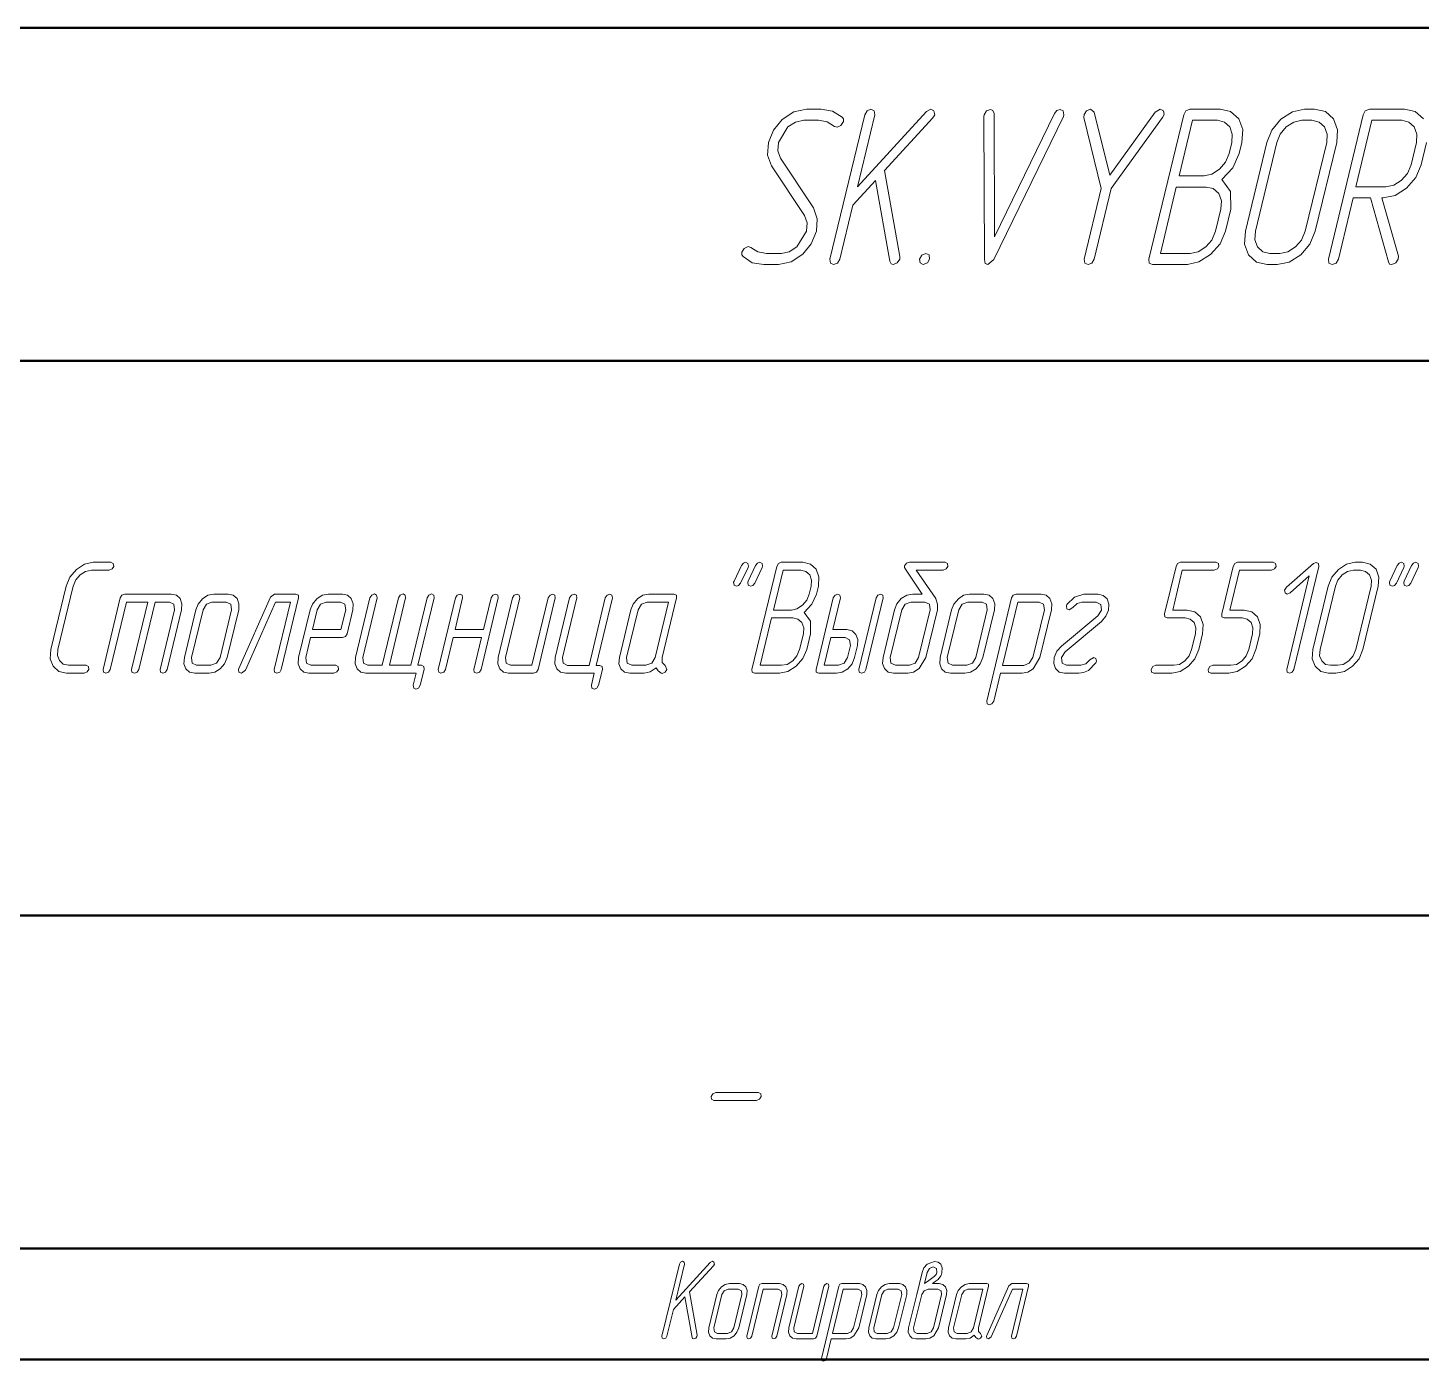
# Model space of a CAD drawing. Extents: x 0 to 420, y 0 to 297.
# Drawn here: x 298.5 to 361.3, y -0.1 to 60 of the extents above; entities that cross this region are included whole.
import ezdxf

# ---------------------------------------------------------------- set-up
doc = ezdxf.new("R2010")
doc.units = 0

msp = doc.modelspace()

# ---------------------------------------------------------------- linework, layer by layer
at = {"color": 7, "lineweight": 50}
for p, q in [((230, 60), (415, 60)), ((295, 45), (415, 45)), ((295, 20), (415, 20)), ((20, 5), (415, 5)), ((230, 5), (415, 5)), ((0, 0), (420, 0))]:
    msp.add_line(p, q, dxfattribs=at)
at = {"color": 7, "lineweight": 13}
for points in [[(335.160522, 55.97953), (334.727631, 56.245613), (334.221039, 56.337719), (333.557892, 56.337719), (332.977631, 56.214912), (332.461853, 55.866959), (332.065796, 55.385963), (331.844727, 54.833332), (331.798676, 54.27047), (331.98288, 53.77924), (333.46579, 51.548244), (333.576324, 51.210526), (333.548676, 50.842106), (333.125, 50.135963), (332.765778, 49.91082), (332.406586, 49.83918), (331.752625, 49.83918), (331.365784, 49.900585), (331.043427, 50.105263), (330.923676, 50.146198), (330.748688, 50.064327), (330.638153, 49.89035), (330.638153, 49.777779), (330.69342, 49.695908), (331.10788, 49.41959), (331.632904, 49.337719), (332.286835, 49.337719), (332.85788, 49.450291), (333.382904, 49.798244), (333.769745, 50.269005), (334, 50.831871), (334.036835, 51.394737), (333.861847, 51.896198), (332.388153, 54.127193), (332.268433, 54.454678), (332.296051, 54.833332), (332.719727, 55.539474), (333.0513, 55.754387), (333.438141, 55.836258), (334.101318, 55.836258), (334.488159, 55.764618), (334.810516, 55.55994), (334.930267, 55.519005), (335.105255, 55.600876), (335.225006, 55.774853), (335.21579, 55.897659)], [(335.648682, 52.00877), (336.661835, 53.124268), (337.315796, 49.480995), (337.371063, 49.36842), (337.472351, 49.337719), (337.647369, 49.409355), (337.757904, 49.573097), (337.76709, 49.624268), (337.76709, 49.695908), (337.076324, 53.574562), (339.25, 55.938595), (339.342102, 56.081871), (339.296051, 56.266083), (339.157898, 56.337719), (338.964478, 56.235378), (335.851318, 52.837719), (336.634216, 56.081871), (336.597351, 56.266083), (336.459198, 56.337719), (336.28421, 56.266083), (336.182892, 56.081871), (334.60788, 49.583332), (334.635529, 49.399124), (334.773682, 49.337719), (334.957886, 49.399124), (335.059204, 49.583332)], [(345.135529, 56.010235), (345.153931, 56.081871), (345.126312, 56.255848), (344.988159, 56.327484), (344.84079, 56.276314), (344.730255, 56.143276), (342.031586, 50.586258), (342.013153, 56.143276), (341.957886, 56.276314), (341.847351, 56.327484), (341.663147, 56.255848), (341.561829, 56.081871), (341.552643, 56.010235), (341.571045, 49.562866), (341.60788, 49.388889), (341.727631, 49.337719), (342.003937, 49.562866)], [(346.839478, 52.766083), (346.065796, 49.583332), (346.102631, 49.399124), (346.240784, 49.337719), (346.415771, 49.399124), (346.51709, 49.583332), (347.290771, 52.766083), (349.602631, 55.959064), (349.667114, 56.092106), (349.639465, 56.266083), (349.492096, 56.337719), (349.271057, 56.204678), (347.217102, 53.369881), (346.51709, 56.204678), (346.360535, 56.337719), (346.167114, 56.266083), (346.065796, 56.092106), (346.05658, 55.959064)], [(349.151306, 49.337719), (350.726318, 49.337719), (351.242096, 49.450291), (351.76709, 49.78801), (352.199982, 50.269005), (352.439453, 50.831871), (352.678955, 51.834793), (352.669739, 52.622807), (352.273682, 53.165203), (352.771057, 53.687134), (353.05658, 54.331871), (353.1763, 54.833332), (353.213165, 55.416668), (353.038147, 55.897659), (352.669739, 56.225147), (352.190796, 56.337719), (350.836853, 56.337719), (350.652618, 56.266083), (350.560516, 56.081871), (348.985535, 49.583332), (348.99472, 49.399124)], [(356.48288, 50.831871), (357.449982, 54.833332), (357.486847, 55.406433), (357.311829, 55.897659), (356.94342, 56.225147), (356.455261, 56.337719), (356.003937, 56.337719), (355.451324, 56.214912), (354.935516, 55.887428), (354.530273, 55.396198), (354.299988, 54.833332), (353.332886, 50.831871), (353.286835, 50.25877), (353.480255, 49.777779), (353.830261, 49.44006), (354.31842, 49.337719), (354.769745, 49.337719), (355.313141, 49.44006), (355.838165, 49.777779), (356.243408, 50.25877)], [(350.348694, 53.328949), (350.947357, 55.836258), (352.071045, 55.836258), (352.393433, 55.754387), (352.632904, 55.539474), (352.743408, 55.211987), (352.725006, 54.833332), (352.605255, 54.331871), (352.439453, 53.942982), (352.172363, 53.625732), (351.822357, 53.400585), (351.472351, 53.328949)], [(356.031586, 50.831871), (355.865784, 50.432747), (355.598694, 50.125732), (355.248688, 49.900585), (354.889465, 49.83918), (354.438141, 49.83918), (354.115784, 49.900585), (353.885529, 50.125732), (353.756561, 50.442982), (353.78421, 50.831871), (354.751312, 54.833332), (354.898682, 55.211987), (355.174988, 55.539474), (355.515778, 55.754387), (355.884216, 55.836258), (356.33551, 55.836258), (356.657898, 55.754387), (356.897369, 55.539474), (357.01709, 55.211987), (356.998688, 54.833332)], [(358.315796, 52.837719), (359.03421, 55.836258), (360.378937, 55.836258), (360.701324, 55.754387), (360.940796, 55.539474), (361.060516, 55.211987), (361.042114, 54.833332), (360.802612, 53.83041), (360.636841, 53.441521), (360.360535, 53.124268), (360.019745, 52.909355), (359.660522, 52.837719)], [(349.501312, 49.83918), (350.219727, 52.827484), (351.564453, 52.827484), (351.886841, 52.755848), (352.135529, 52.540936), (352.255249, 52.213451), (352.227631, 51.834793), (351.988159, 50.831871), (351.822357, 50.432747), (351.555267, 50.125732), (351.205261, 49.900585), (350.846039, 49.83918)], [(338.936829, 49.83918), (338.752625, 49.757309), (338.651306, 49.583332), (338.669739, 49.409355), (338.817108, 49.337719), (339.010529, 49.41959), (339.102631, 49.583332), (339.084198, 49.767544)], [(301.003693, 30.917192), (301.141846, 30.975672), (301.207611, 31.09263), (301.194458, 31.224211), (301.089203, 31.275379), (300.293152, 31.275379), (300.056305, 31.32655), (299.885254, 31.487368), (299.799744, 31.713976), (299.819458, 31.984444), (300.510254, 34.842632), (300.622101, 35.120407), (300.819458, 35.354328), (301.062897, 35.500526), (301.32605, 35.559006), (302.122101, 35.559006), (302.260254, 35.617485), (302.332611, 35.734444), (302.312897, 35.858711), (302.207611, 35.917191), (301.41156, 35.917191), (301.016846, 35.829472), (300.648407, 35.595554), (300.352356, 35.251987), (300.187897, 34.842632), (299.497101, 31.984444), (299.464203, 31.575087), (299.602356, 31.23152), (299.852356, 30.990292), (300.207611, 30.917192)], [(330.937897, 35.741753), (330.91156, 35.866024), (330.806305, 35.917191), (330.707611, 35.880642), (330.622101, 35.778305), (330.28656, 35.069241), (330.266846, 35.01807), (330.28656, 34.88649), (330.398407, 34.842632), (330.490509, 34.871872), (330.582611, 34.981522), (330.918152, 35.690582)], [(331.57605, 35.741753), (331.556305, 35.866024), (331.45105, 35.917191), (331.352356, 35.880642), (331.260254, 35.778305), (330.931305, 35.069241), (330.91156, 35.01807), (330.924744, 34.88649), (331.03656, 34.842632), (331.135254, 34.871872), (331.227356, 34.981522), (331.556305, 35.690582)], [(331.214203, 30.917192), (332.339203, 30.917192), (332.707611, 30.997602), (333.082642, 31.238831), (333.391846, 31.582397), (333.562897, 31.984444), (333.733948, 32.700817), (333.727356, 33.263683), (333.444458, 33.651112), (333.799744, 34.023918), (334.003662, 34.484444), (334.089203, 34.842632), (334.115509, 35.259296), (333.990509, 35.602867), (333.727356, 35.836784), (333.385254, 35.917191), (332.418152, 35.917191), (332.28656, 35.866024), (332.220795, 35.734444), (331.095795, 31.09263), (331.102356, 30.961052)], [(339.378662, 34.279766), (338.503662, 35.559006), (339.714203, 35.559006), (339.852356, 35.617485), (339.924744, 35.734444), (339.904999, 35.858711), (339.799744, 35.917191), (338.194458, 35.917191), (338.056305, 35.873333), (337.977356, 35.763683), (337.977356, 35.683273), (338.010254, 35.610176), (338.773407, 34.484444), (338.339203, 34.484444), (338.069458, 34.433273), (337.82605, 34.279766), (337.628662, 34.045849), (337.523407, 33.775379), (337.003662, 31.633566), (336.983948, 31.355789), (337.07605, 31.129181), (337.240509, 30.968363), (337.477356, 30.917192), (338.115509, 30.917192), (338.378662, 30.968363), (338.628662, 31.129181), (338.931305, 31.633566), (339.45105, 33.775379), (339.464203, 34.038536), (339.385254, 34.265144), (339.378662, 34.272457)], [(351.233948, 31.984444), (351.404999, 32.700817), (351.431305, 33.110176), (351.306305, 33.453743), (351.049744, 33.68766), (350.707611, 33.76807), (350.062897, 33.76807), (350.490509, 35.559006), (351.931305, 35.559006), (352.069458, 35.617485), (352.141846, 35.734444), (352.122101, 35.858711), (352.016846, 35.917191), (350.41156, 35.917191), (350.279999, 35.866024), (350.214203, 35.734444), (349.694458, 33.592632), (349.70105, 33.453743), (349.806305, 33.409882), (350.615509, 33.409882), (350.845764, 33.358711), (351.023407, 33.205204), (351.102356, 32.971287), (351.082611, 32.700817), (350.91156, 31.984444), (350.799744, 31.706667), (350.608948, 31.480059), (350.358948, 31.319239), (350.102356, 31.275379), (349.293152, 31.275379), (349.16156, 31.2169), (349.089203, 31.09263), (349.102356, 30.968363), (349.207611, 30.917192), (350.016846, 30.917192), (350.398407, 30.990292), (350.773407, 31.23152), (351.062897, 31.575087)], [(353.806305, 31.984444), (353.977356, 32.700817), (354.003662, 33.110176), (353.878662, 33.453743), (353.622101, 33.68766), (353.279999, 33.76807), (352.635254, 33.76807), (353.062897, 35.559006), (354.503662, 35.559006), (354.641846, 35.617485), (354.714203, 35.734444), (354.694458, 35.858711), (354.589203, 35.917191), (352.983948, 35.917191), (352.852356, 35.866024), (352.78656, 35.734444), (352.266846, 33.592632), (352.273407, 33.453743), (352.378662, 33.409882), (353.187897, 33.409882), (353.418152, 33.358711), (353.595764, 33.205204), (353.674744, 32.971287), (353.654999, 32.700817), (353.483948, 31.984444), (353.372101, 31.706667), (353.181305, 31.480059), (352.931305, 31.319239), (352.674744, 31.275379), (351.865509, 31.275379), (351.733948, 31.2169), (351.66156, 31.09263), (351.674744, 30.968363), (351.779999, 30.917192), (352.589203, 30.917192), (352.970764, 30.990292), (353.345764, 31.23152), (353.635254, 31.575087)], [(355.516846, 31.09263), (356.641846, 35.734444), (356.622101, 35.866024), (356.516846, 35.909882), (356.398407, 35.858711), (355.181305, 34.791462), (355.095764, 34.667191), (355.122101, 34.542923), (355.220764, 34.484444), (355.345764, 34.542923), (356.214203, 35.310467), (355.194458, 31.09263), (355.220764, 30.961052), (355.319458, 30.917192), (355.444458, 30.961052)], [(358.628662, 31.984444), (359.319458, 34.842632), (359.345764, 35.251987), (359.220764, 35.602867), (358.957611, 35.836784), (358.608948, 35.917191), (358.28656, 35.917191), (357.891846, 35.829472), (357.523407, 35.595554), (357.233948, 35.244678), (357.069458, 34.842632), (356.378662, 31.984444), (356.345764, 31.575087), (356.483948, 31.23152), (356.733948, 30.990292), (357.082611, 30.917192), (357.404999, 30.917192), (357.793152, 30.990292), (358.168152, 31.23152), (358.457611, 31.575087)], [(360.497101, 35.741753), (360.470764, 35.866024), (360.365509, 35.917191), (360.266846, 35.880642), (360.181305, 35.778305), (359.845764, 35.069241), (359.82605, 35.01807), (359.845764, 34.88649), (359.957611, 34.842632), (360.049744, 34.871872), (360.141846, 34.981522), (360.477356, 35.690582)], [(361.135254, 35.741753), (361.115509, 35.866024), (361.010254, 35.917191), (360.91156, 35.880642), (360.819458, 35.778305), (360.490509, 35.069241), (360.470764, 35.01807), (360.483948, 34.88649), (360.595764, 34.842632), (360.694458, 34.871872), (360.78656, 34.981522), (361.115509, 35.690582)], [(332.069458, 33.76807), (332.497101, 35.559006), (333.299744, 35.559006), (333.529999, 35.500526), (333.70105, 35.347015), (333.779999, 35.113098), (333.766846, 34.842632), (333.681305, 34.484444), (333.562897, 34.206665), (333.372101, 33.980057), (333.122101, 33.819241), (332.872101, 33.76807)], [(358.306305, 31.984444), (358.187897, 31.699356), (357.997101, 31.480059), (357.747101, 31.319239), (357.490509, 31.275379), (357.168152, 31.275379), (356.937897, 31.319239), (356.773407, 31.480059), (356.681305, 31.706667), (356.70105, 31.984444), (357.391846, 34.842632), (357.497101, 35.113098), (357.694458, 35.347015), (357.937897, 35.500526), (358.20105, 35.559006), (358.523407, 35.559006), (358.753662, 35.500526), (358.924744, 35.347015), (359.010254, 35.113098), (358.997101, 34.842632)], [(303.872101, 34.126255), (303.135254, 31.09263), (303.154999, 30.961052), (303.260254, 30.917192), (303.385254, 30.961052), (303.457611, 31.09263), (304.194458, 34.126255), (304.839203, 34.126255), (305.03656, 34.023918), (305.069458, 33.775379), (304.418152, 31.09263), (304.444458, 30.961052), (304.543152, 30.917192), (304.668152, 30.961052), (304.740509, 31.09263), (305.391846, 33.775379), (305.404999, 34.045849), (305.32605, 34.279766), (305.154999, 34.433273), (304.924744, 34.484444), (302.832611, 34.484444), (302.70105, 34.440582), (302.628693, 34.309006), (301.852356, 31.09263), (301.872101, 30.961052), (301.970795, 30.917192), (302.102356, 30.961052), (302.174744, 31.09263), (302.91156, 34.126255)], [(307.444458, 31.633566), (307.964203, 33.775379), (307.977356, 34.045849), (307.891846, 34.279766), (307.720795, 34.433273), (307.490509, 34.484444), (306.845795, 34.484444), (306.57605, 34.433273), (306.339203, 34.272457), (306.141846, 34.038536), (306.03656, 33.775379), (305.516846, 31.633566), (305.497101, 31.348478), (305.582611, 31.12187), (305.747101, 30.961052), (305.983948, 30.917192), (306.628693, 30.917192), (306.885254, 30.961052), (307.135254, 31.12187), (307.32605, 31.348478)], [(307.122101, 31.633566), (306.970795, 31.377718), (306.714203, 31.275379), (306.069458, 31.275379), (305.872101, 31.377718), (305.839203, 31.633566), (306.358948, 33.775379), (306.510254, 34.023918), (306.760254, 34.126255), (307.404999, 34.126255), (307.608948, 34.023918), (307.641846, 33.775379)], [(309.885254, 31.09263), (310.66156, 34.309006), (310.654999, 34.440582), (310.543152, 34.484444), (309.582611, 34.484444), (309.391846, 34.345554), (307.970795, 31.13649), (307.957611, 31.09263), (307.977356, 30.968363), (308.082611, 30.917192), (308.266846, 31.056082), (309.622101, 34.126255), (310.299744, 34.126255), (309.562897, 31.09263), (309.582611, 30.961052), (309.681305, 30.917192), (309.812897, 30.961052)], [(311.20105, 32.525379), (312.641846, 32.525379), (312.773407, 32.569241), (312.845795, 32.700817), (313.108948, 33.775379), (313.122101, 34.045849), (313.03656, 34.279766), (312.865509, 34.433273), (312.635254, 34.484444), (311.990509, 34.484444), (311.720795, 34.433273), (311.483948, 34.272457), (311.28656, 34.038536), (311.181305, 33.775379), (310.66156, 31.633566), (310.641846, 31.348478), (310.727356, 31.12187), (310.891846, 30.961052), (311.128693, 30.917192), (312.253693, 30.917192), (312.391846, 30.975672), (312.457611, 31.09263), (312.444458, 31.224211), (312.339203, 31.275379), (311.214203, 31.275379), (311.016846, 31.377718), (310.983948, 31.633566)], [(311.28656, 32.883568), (311.503693, 33.775379), (311.654999, 34.023918), (311.904999, 34.126255), (312.549744, 34.126255), (312.753693, 34.023918), (312.78656, 33.775379), (312.569458, 32.883568)], [(314.431305, 31.275379), (313.78656, 31.275379), (313.589203, 31.377718), (313.556305, 31.633566), (314.20105, 34.309006), (314.181305, 34.440582), (314.082611, 34.491753), (313.957611, 34.440582), (313.878693, 34.309006), (313.233948, 31.633566), (313.214203, 31.348478), (313.299744, 31.12187), (313.464203, 30.961052), (313.70105, 30.917192), (315.957642, 30.917192), (315.82605, 30.383566), (315.852356, 30.251987), (315.944458, 30.208128), (316.069458, 30.251987), (316.148407, 30.383566), (316.319458, 31.09263), (316.306305, 31.224211), (316.20105, 31.275379), (316.043152, 31.275379), (316.773407, 34.309006), (316.753662, 34.440582), (316.654999, 34.491753), (316.53656, 34.440582), (316.45105, 34.309006), (315.720795, 31.275379), (314.753693, 31.275379), (315.483948, 34.309006), (315.464203, 34.440582), (315.372101, 34.491753), (315.247101, 34.440582), (315.16156, 34.309006)], [(318.997101, 32.883568), (317.714203, 32.883568), (318.056305, 34.309006), (318.03656, 34.440582), (317.937897, 34.484444), (317.812897, 34.433273), (317.733948, 34.309006), (316.957611, 31.09263), (316.977356, 30.961052), (317.07605, 30.917192), (317.207611, 30.961052), (317.279999, 31.09263), (317.628662, 32.525379), (318.91156, 32.525379), (318.562897, 31.09263), (318.582642, 30.961052), (318.681305, 30.917192), (318.812897, 30.961052), (318.885254, 31.09263), (319.66156, 34.309006), (319.641846, 34.440582), (319.543152, 34.484444), (319.424744, 34.433273), (319.339203, 34.309006)], [(321.457642, 31.09263), (322.233948, 34.309006), (322.214203, 34.440582), (322.115509, 34.484444), (321.997101, 34.433273), (321.91156, 34.309006), (321.181305, 31.275379), (320.214203, 31.275379), (320.016846, 31.377718), (319.983948, 31.633566), (320.628662, 34.309006), (320.608948, 34.440582), (320.510254, 34.484444), (320.385254, 34.433273), (320.306305, 34.309006), (319.66156, 31.633566), (319.641846, 31.348478), (319.727356, 31.12187), (319.891846, 30.961052), (320.128662, 30.917192), (321.253662, 30.917192), (321.385254, 30.961052)], [(323.753662, 31.26807), (322.78656, 31.26807), (322.589203, 31.377718), (322.556305, 31.626257), (323.20105, 34.309006), (323.181305, 34.440582), (323.082642, 34.484444), (322.957642, 34.433273), (322.878662, 34.309006), (322.233948, 31.626257), (322.214203, 31.348478), (322.299744, 31.12187), (322.464203, 30.961052), (322.70105, 30.917192), (323.990509, 30.917192), (323.858948, 30.383566), (323.878662, 30.244678), (323.983948, 30.200819), (324.108948, 30.251987), (324.181305, 30.383566), (324.352356, 31.09263), (324.345795, 31.224211), (324.240509, 31.26807), (324.07605, 31.26807), (324.806305, 34.309006), (324.78656, 34.440582), (324.694458, 34.484444), (324.569458, 34.433273), (324.483948, 34.309006)], [(327.181305, 31.260759), (327.056305, 31.406958), (327.049744, 31.633566), (327.694458, 34.309006), (327.687897, 34.440582), (327.57605, 34.484444), (326.45105, 34.484444), (326.181305, 34.433273), (325.944458, 34.272457), (325.747101, 34.038536), (325.641846, 33.775379), (325.122101, 31.633566), (325.102356, 31.348478), (325.187897, 31.12187), (325.352356, 30.961052), (325.589203, 30.917192), (326.233948, 30.917192), (326.510254, 30.975672), (326.773407, 31.158421), (326.872101, 31.019531), (326.997101, 30.917192), (327.056305, 30.909882), (327.181305, 30.961052), (327.253662, 31.09263)], [(326.727356, 31.633566), (326.57605, 31.377718), (326.319458, 31.275379), (325.674744, 31.275379), (325.477356, 31.377718), (325.444458, 31.633566), (325.964203, 33.775379), (326.115509, 34.023918), (326.365509, 34.126255), (327.332611, 34.126255)], [(334.740509, 32.883568), (335.082611, 34.309006), (335.062897, 34.440582), (334.964203, 34.484444), (334.839203, 34.433273), (334.760254, 34.309006), (333.983948, 31.09263), (333.990509, 30.961052), (334.102356, 30.917192), (334.904999, 30.917192), (335.168152, 30.961052), (335.418152, 31.12187), (335.608948, 31.348478), (335.720764, 31.633566), (335.852356, 32.167191), (335.865509, 32.444969), (335.779999, 32.671577), (335.608948, 32.825089), (335.378662, 32.883568)], [(336.233948, 31.09263), (337.010254, 34.309006), (336.990509, 34.440582), (336.891846, 34.484444), (336.766846, 34.433273), (336.687897, 34.309006), (335.91156, 31.09263), (335.931305, 30.961052), (336.029999, 30.917192), (336.16156, 30.961052)], [(338.608948, 31.633566), (338.457611, 31.377718), (338.20105, 31.275379), (337.562897, 31.275379), (337.358948, 31.377718), (337.32605, 31.633566), (337.845764, 33.775379), (337.997101, 34.023918), (338.253662, 34.126255), (338.891846, 34.126255), (339.095764, 34.023918), (339.128662, 33.775379)], [(341.503662, 31.633566), (342.023407, 33.775379), (342.03656, 34.045849), (341.95105, 34.279766), (341.779999, 34.433273), (341.549744, 34.484444), (340.904999, 34.484444), (340.635254, 34.433273), (340.398407, 34.272457), (340.20105, 34.038536), (340.095764, 33.775379), (339.57605, 31.633566), (339.556305, 31.348478), (339.641846, 31.12187), (339.806305, 30.961052), (340.043152, 30.917192), (340.687897, 30.917192), (340.944458, 30.961052), (341.194458, 31.12187), (341.385254, 31.348478)], [(341.181305, 31.633566), (341.029999, 31.377718), (340.773407, 31.275379), (340.128662, 31.275379), (339.931305, 31.377718), (339.898407, 31.633566), (340.418152, 33.775379), (340.569458, 34.023918), (340.819458, 34.126255), (341.464203, 34.126255), (341.668152, 34.023918), (341.70105, 33.775379)], [(342.299744, 30.917192), (343.266846, 30.917192), (343.523407, 30.961052), (343.773407, 31.12187), (344.07605, 31.633566), (344.595764, 33.775379), (344.608948, 34.045849), (344.523407, 34.279766), (344.352356, 34.433273), (344.128662, 34.484444), (342.997101, 34.484444), (342.865509, 34.440582), (342.793152, 34.309006), (341.674744, 29.667192), (341.694458, 29.535614), (341.793152, 29.491755), (341.91156, 29.535614), (341.997101, 29.667192)], [(342.385254, 31.26807), (343.07605, 34.126255), (344.043152, 34.126255), (344.240509, 34.023918), (344.273407, 33.775379), (343.753662, 31.633566), (343.595764, 31.377718), (343.352356, 31.26807)], [(346.589203, 31.392338), (346.622101, 31.458128), (346.595764, 31.582397), (346.497101, 31.633566), (346.319458, 31.516607), (346.148407, 31.341169), (345.918152, 31.275379), (345.273407, 31.275379), (345.069458, 31.377718), (345.043152, 31.633566), (345.207611, 31.889414), (346.845764, 33.256374), (347.043152, 33.490292), (347.168152, 33.76807), (347.181305, 34.031227), (347.102356, 34.272457), (346.931305, 34.425964), (346.694458, 34.484444), (346.049744, 34.484444), (345.628662, 34.345554), (345.293152, 34.009296), (345.266846, 33.943508), (345.28656, 33.819241), (345.391846, 33.775379), (345.562897, 33.885029), (345.747101, 34.060467), (345.964203, 34.126255), (346.608948, 34.126255), (346.819458, 34.016609), (346.845764, 33.76807), (346.681305, 33.512222), (345.049744, 32.145264), (344.832611, 31.911345), (344.720764, 31.633566), (344.70105, 31.363098), (344.779999, 31.13649), (344.944458, 30.968363), (345.187897, 30.917192), (345.832611, 30.917192), (346.03656, 30.953743), (346.260254, 31.048771)], [(331.464203, 31.275379), (331.977356, 33.409882), (332.937897, 33.409882), (333.168152, 33.358711), (333.345795, 33.205204), (333.431305, 32.971287), (333.41156, 32.700817), (333.240509, 31.984444), (333.122101, 31.699356), (332.931305, 31.480059), (332.681305, 31.319239), (332.424744, 31.275379)], [(334.654999, 32.525379), (335.293152, 32.525379), (335.497101, 32.423042), (335.529999, 32.167191), (335.398407, 31.633566), (335.247101, 31.377718), (334.990509, 31.275379), (334.352356, 31.275379)], [(331.307526, 11.669521), (331.439117, 11.728002), (331.504913, 11.84496), (331.498322, 11.96923), (331.393066, 12.027709), (329.465424, 12.027709), (329.333832, 11.96192), (329.254913, 11.84496), (329.274628, 11.720692), (329.379913, 11.669521)], [(327.560181, 2.254386), (328.066772, 2.812135), (328.393738, 0.990497), (328.421356, 0.934211), (328.472015, 0.91886), (328.55954, 0.954678), (328.614777, 1.03655), (328.619385, 1.062135), (328.619385, 1.097953), (328.273987, 3.037281), (329.36084, 4.219298), (329.406891, 4.290936), (329.383881, 4.383041), (329.314789, 4.418859), (329.218079, 4.36769), (327.661499, 2.66886), (328.052948, 4.290936), (328.034515, 4.383041), (327.965454, 4.418859), (327.87796, 4.383041), (327.827301, 4.290936), (327.039795, 1.041667), (327.053619, 0.949561), (327.122681, 0.91886), (327.214783, 0.949561), (327.265442, 1.041667)], [(339.229919, 3.415936), (339.358856, 3.508041), (339.483215, 3.605263), (339.602936, 3.769006), (339.630585, 3.83041), (339.658203, 3.917398), (339.672028, 4.127193), (339.607544, 4.290936), (339.487823, 4.383041), (339.32663, 4.413743), (338.990448, 4.290936), (338.843079, 4.127193), (338.760193, 3.917398), (338.520721, 2.919591), (338.156891, 1.420322), (338.143066, 1.225877), (338.20755, 1.067252), (338.322693, 0.954678), (338.488464, 0.91886), (338.935181, 0.91886), (339.119385, 0.954678), (339.294403, 1.067252), (339.506226, 1.420322), (339.870056, 2.919591), (339.879272, 3.108918), (339.819397, 3.272661), (339.699646, 3.380117), (339.538483, 3.415936)], [(338.866089, 3.415936), (338.98584, 3.917398), (339.096375, 4.101608), (339.266754, 4.168129), (339.414124, 4.101608), (339.432556, 3.917398), (339.391113, 3.83041), (339.340454, 3.763889), (339.303589, 3.733187), (339.068726, 3.548977)], [(330.50296, 1.420322), (330.86676, 2.919591), (330.875977, 3.108918), (330.816101, 3.272661), (330.696381, 3.380117), (330.535187, 3.415936), (330.083862, 3.415936), (329.89505, 3.380117), (329.729248, 3.267544), (329.591095, 3.103801), (329.517426, 2.919591), (329.153595, 1.420322), (329.139801, 1.22076), (329.199646, 1.062135), (329.314789, 0.949561), (329.480591, 0.91886), (329.931885, 0.91886), (330.111511, 0.949561), (330.286499, 1.062135), (330.420044, 1.22076)], [(330.277283, 1.420322), (330.171356, 1.241228), (329.99176, 1.169591), (329.540436, 1.169591), (329.402283, 1.241228), (329.379272, 1.420322), (329.743073, 2.919591), (329.848999, 3.093567), (330.023987, 3.165205), (330.475311, 3.165205), (330.618073, 3.093567), (330.641113, 2.919591)], [(332.211487, 1.041667), (332.667419, 2.919591), (332.676636, 3.108918), (332.61676, 3.272661), (332.49704, 3.380117), (332.335846, 3.415936), (331.54834, 3.415936), (331.456238, 3.385234), (331.405579, 3.293129), (330.862152, 1.041667), (330.875977, 0.949561), (330.945038, 0.91886), (331.03717, 0.949561), (331.08783, 1.041667), (331.603607, 3.165205), (332.27597, 3.165205), (332.418732, 3.093567), (332.441772, 2.919591), (331.98584, 1.041667), (331.999664, 0.949561), (332.068726, 0.91886), (332.160828, 0.949561)], [(334.012146, 1.041667), (334.555573, 3.293129), (334.541748, 3.385234), (334.472687, 3.415936), (334.389801, 3.380117), (334.329926, 3.293129), (333.818726, 1.169591), (333.141754, 1.169591), (333.003601, 1.241228), (332.980591, 1.420322), (333.431885, 3.293129), (333.418091, 3.385234), (333.348999, 3.415936), (333.261505, 3.380117), (333.206238, 3.293129), (332.754913, 1.420322), (332.741089, 1.22076), (332.800964, 1.062135), (332.916107, 0.949561), (333.081879, 0.91886), (333.869385, 0.91886), (333.961487, 0.949561)], [(334.661499, 0.91886), (335.33847, 0.91886), (335.518066, 0.949561), (335.693085, 1.062135), (335.904907, 1.420322), (336.268738, 2.919591), (336.277954, 3.108918), (336.218079, 3.272661), (336.098328, 3.380117), (335.941772, 3.415936), (335.149658, 3.415936), (335.057556, 3.385234), (335.006897, 3.293129), (334.223999, 0.04386), (334.237823, -0.048246), (334.306885, -0.078947), (334.389801, -0.048246), (334.449646, 0.04386)], [(334.721375, 1.164474), (335.204926, 3.165205), (335.881897, 3.165205), (336.02005, 3.093567), (336.043091, 2.919591), (335.67926, 1.420322), (335.568726, 1.241228), (335.398346, 1.164474)], [(337.705566, 1.420322), (338.069397, 2.919591), (338.078613, 3.108918), (338.018738, 3.272661), (337.898987, 3.380117), (337.737823, 3.415936), (337.286499, 3.415936), (337.097687, 3.380117), (336.931885, 3.267544), (336.793732, 3.103801), (336.720062, 2.919591), (336.356232, 1.420322), (336.342407, 1.22076), (336.402283, 1.062135), (336.517426, 0.949561), (336.683197, 0.91886), (337.134521, 0.91886), (337.314117, 0.949561), (337.489136, 1.062135), (337.622681, 1.22076)], [(337.479919, 1.420322), (337.373993, 1.241228), (337.194397, 1.169591), (336.743073, 1.169591), (336.604919, 1.241228), (336.581879, 1.420322), (336.945709, 2.919591), (337.051636, 3.093567), (337.226624, 3.165205), (337.677948, 3.165205), (337.820709, 3.093567), (337.84375, 2.919591)], [(339.280579, 1.420322), (339.174652, 1.241228), (338.995056, 1.169591), (338.54834, 1.169591), (338.405579, 1.241228), (338.382538, 1.420322), (338.746368, 2.919591), (338.852295, 3.093567), (339.031891, 3.165205), (339.478607, 3.165205), (339.621368, 3.093567), (339.644379, 2.919591)], [(341.398987, 1.159357), (341.311493, 1.261696), (341.306885, 1.420322), (341.758209, 3.293129), (341.753601, 3.385234), (341.675323, 3.415936), (340.887817, 3.415936), (340.699005, 3.380117), (340.533203, 3.267544), (340.39505, 3.103801), (340.321381, 2.919591), (339.95755, 1.420322), (339.943726, 1.22076), (340.003601, 1.062135), (340.118744, 0.949561), (340.284515, 0.91886), (340.73584, 0.91886), (340.92926, 0.959795), (341.113464, 1.087719), (341.182556, 0.990497), (341.27005, 0.91886), (341.311493, 0.913743), (341.398987, 0.949561), (341.449646, 1.041667)], [(341.081238, 1.420322), (340.975311, 1.241228), (340.795715, 1.169591), (340.344391, 1.169591), (340.206238, 1.241228), (340.183197, 1.420322), (340.547028, 2.919591), (340.652954, 3.093567), (340.827942, 3.165205), (341.504913, 3.165205)], [(343.015442, 1.041667), (343.558868, 3.293129), (343.55426, 3.385234), (343.475983, 3.415936), (342.803589, 3.415936), (342.670044, 3.318713), (341.675323, 1.072369), (341.666107, 1.041667), (341.679932, 0.954678), (341.753601, 0.91886), (341.882538, 1.016082), (342.831238, 3.165205), (343.305573, 3.165205), (342.789795, 1.041667), (342.803589, 0.949561), (342.872681, 0.91886), (342.964783, 0.949561)]]:
    msp.add_lwpolyline(points, close=True, dxfattribs=at)
msp.add_lwpolyline([(361.355255, 55.897659), (360.986847, 56.225147), (360.498688, 56.337719), (358.923676, 56.337719), (358.739471, 56.266083), (358.647369, 56.081871), (357.072357, 49.583332), (357.100006, 49.399124), (357.238159, 49.337719), (357.422363, 49.399124), (357.523682, 49.583332), (358.196045, 52.336258), (358.969727, 52.336258), (359.780273, 49.460526), (359.83551, 49.358189), (359.936829, 49.337719), (360.111847, 49.409355), (360.222351, 49.583332), (360.231567, 49.716373), (359.485535, 52.336258), (359.540771, 52.336258), (360.084198, 52.44883), (360.600006, 52.776314), (361.014465, 53.257309), (361.253937, 53.83041), (361.493408, 54.833332)], dxfattribs=at)

doc.saveas('drawing.dxf')
